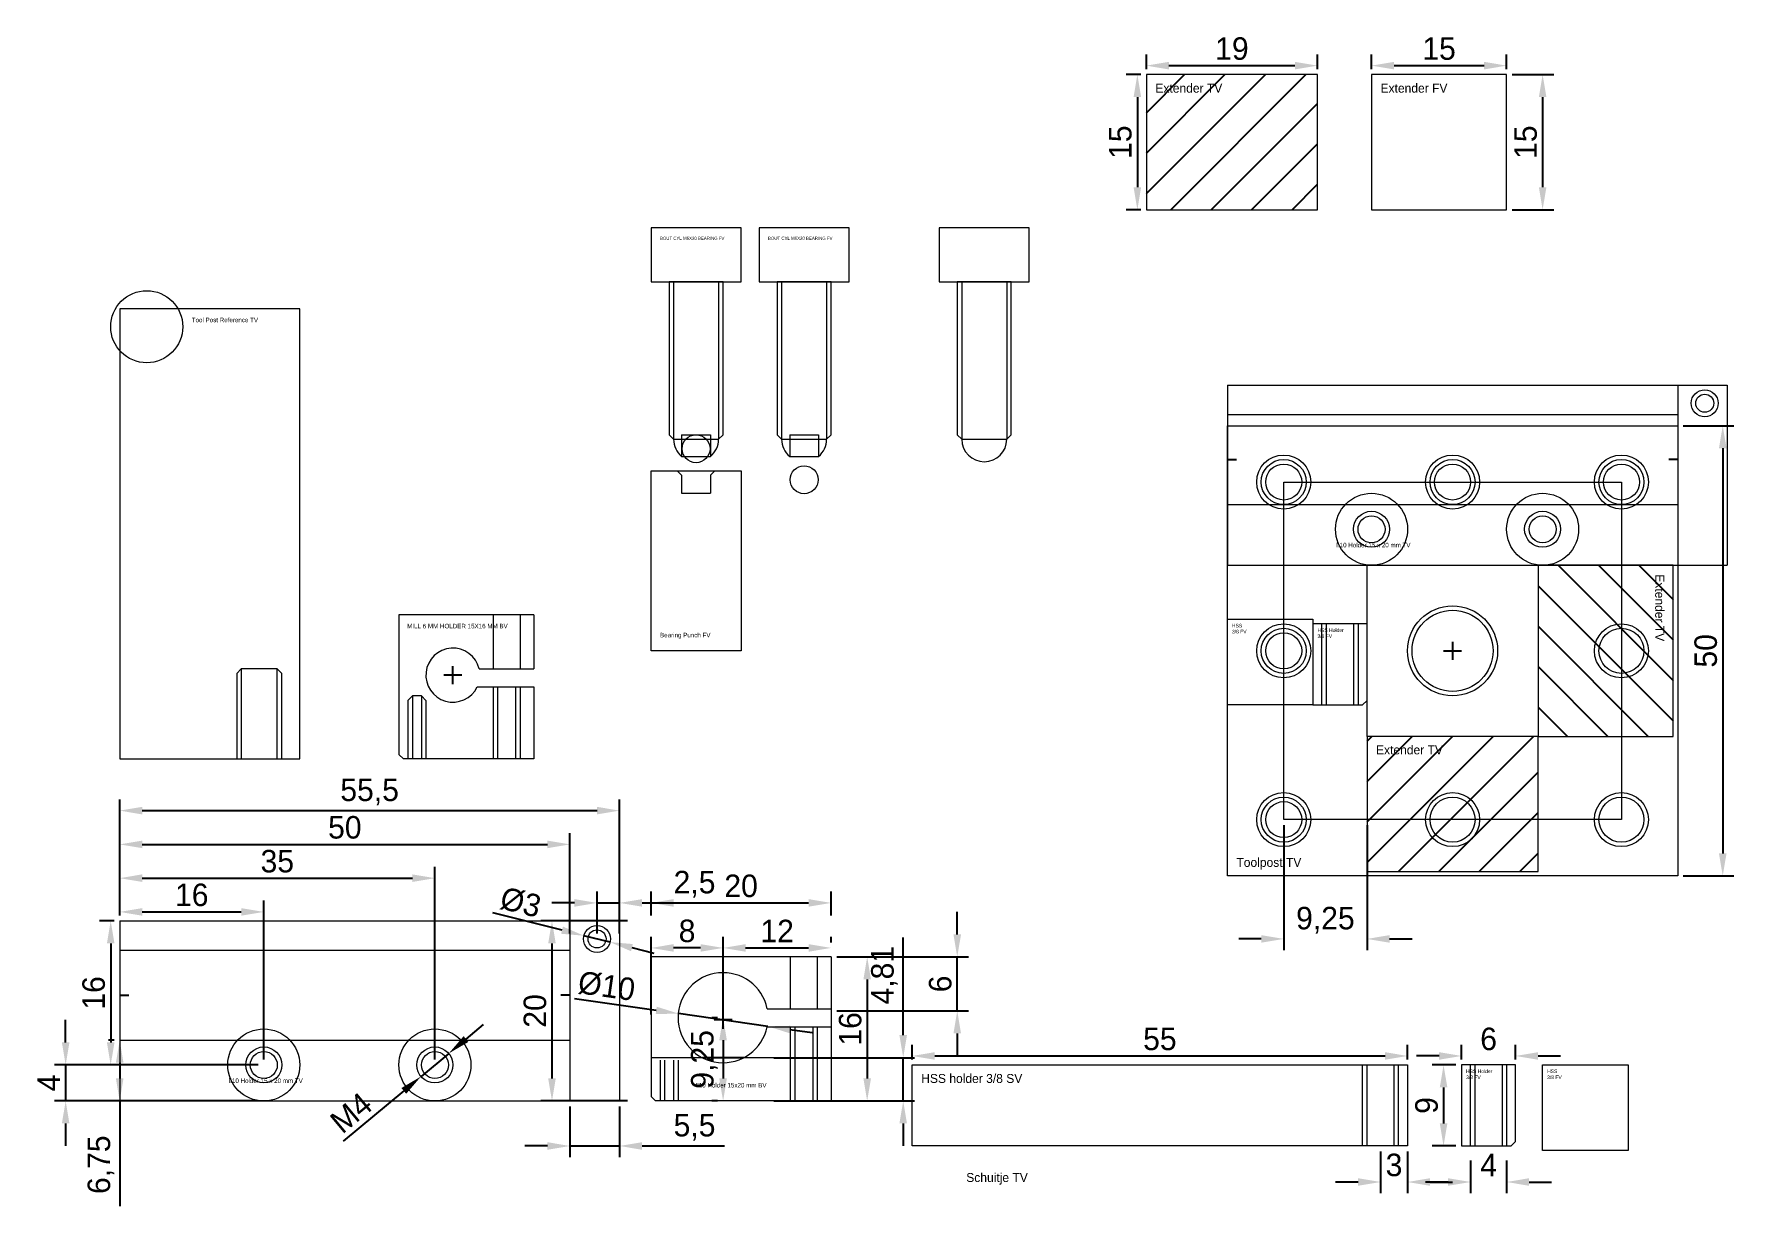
# Model space of a CAD drawing. Header units: millimetres. Extents: x 3 to 256, y 5 to 532.
# Drawn here: x 4.5 to 193.2, y 114.3 to 244.5 of the extents above; entities that cross this region are included whole.
import ezdxf

# ---------------------------------------------------------------- set-up
doc = ezdxf.new("R2010")
doc.units = ezdxf.units.MM
for name, color, linetype in [('Dim', 1, 'Continuous'), ('Hulplijn', 3, 'Continuous'), ('Text', 7, 'Continuous')]:
    doc.layers.add(name, color=color, linetype=linetype)
for name, color, linetype, lineweight in [('Inner', 8, 'Continuous', 9), ('Main', 7, 'Continuous', 20), ('Screw', 7, 'Continuous', 20), ('Screw Inner', 8, 'Continuous', 9)]:
    doc.layers.add(name, color=color, linetype=linetype, lineweight=lineweight)
doc.dimstyles.new('ISO-25', dxfattribs={"dimtxt": 2.5, "dimasz": 2.5, "dimexe": 1.25, "dimexo": 0.625, "dimtad": 1, "dimtxsty": 'Standard', "dimcen": 2.5, "dimadec": 0, "dimazin": 0, "dimtfac": 1, "dimtmove": 0, "dimatfit": 3, "dimfxl": 1, "dimarcsym": 0})

# ---------------------------------------------------------------- blocks, each defined once
blk = doc.blocks.new('TOOLPOST TV')
at = {"layer": 'Hulplijn'}
for p, q in [((-1, 0), (1, 0)), ((0, 1), (0, -1))]:
    blk.add_line(p, q, dxfattribs=at)
at = {"layer": 'Main'}
for points in [[(-25, 25), (25, 25), (25, -25), (-25, -25)], [(-18.75, 18.75), (18.75, 18.75), (18.75, -18.75), (-18.75, -18.75)], [(-9.5, 9.5), (9.5, 9.5), (9.5, -9.5), (-9.5, -9.5)]]:
    blk.add_lwpolyline(points, close=True, dxfattribs=at)
for centre in [(-18.75, 18.75), (0, 18.75), (18.75, 18.75), (-18.75, 0), (-18.75, -18.75)]:
    blk.add_circle(centre, 2, dxfattribs=at)
at = {"layer": 'Screw'}
for centre, radius in [((-18.75, 18.75), 3), ((-18.75, 18.75), 2.5), ((0, 18.75), 3), ((0, 18.75), 2.5), ((18.75, 18.75), 3), ((18.75, 18.75), 2.5), ((0, 0), 5), ((0, 0), 4.5), ((-18.75, 0), 3), ((-18.75, 0), 2.5), ((18.75, 0), 3), ((18.75, 0), 2.5), ((-18.75, -18.75), 3), ((-18.75, -18.75), 2.5), ((0, -18.75), 3), ((0, -18.75), 2.5), ((18.75, -18.75), 3), ((18.75, -18.75), 2.5)]:
    blk.add_circle(centre, radius, dxfattribs=at)
at = {"layer": 'Text', "insert": (-24, -23), "char_height": 1, "attachment_point": 1}
blk.add_mtext('Toolpost TV', dxfattribs=at)
blk = doc.blocks.new('II10 HOLDER 15X20 MM FV')
at = {"layer": 'Hulplijn'}
for p, q in [((8, 8), (8, 10)), ((9, 9), (7, 9)), ((10.29, 4.8), (5.71, 4.8))]:
    blk.add_line(p, q, dxfattribs=at)
at = {"layer": 'Inner'}
for p, q in [((15.5, 10.25), (15.5, 16)), ((18.5, 10.25), (18.5, 16))]:
    blk.add_line(p, q, dxfattribs=at)
at = {"layer": 'Main'}
for p, q in [((0, 16), (0, 0.5)), ((20, 16), (0, 16)), ((20, 16), (20, 0)), ((12.9, 10.25), (20, 10.25)), ((12.9, 8.25), (20, 8.25)), ((20, 4.8), (0, 4.8)), ((0.5, 0), (0, 0.5)), ((20, 0), (0.5, 0))]:
    blk.add_line(p, q, dxfattribs=at)
blk.add_arc((8, 9.25), 5, 11.537, 348.463, dxfattribs=at)
at = {"layer": 'Screw Inner'}
for p, q in [((15.5, 0), (15.5, 8.25)), ((16, 0), (16, 8.25)), ((18, 0), (18, 8.25)), ((18.5, 0), (18.5, 8.25)), ((1, 4.55), (1, 0)), ((1.5, 4.55), (1.5, 0)), ((2.5, 4.55), (2.5, 0)), ((3, 4.55), (3, 0))]:
    blk.add_line(p, q, dxfattribs=at)
at = {"layer": 'Text', "insert": (4.92, 2), "char_height": 0.5, "attachment_point": 1}
blk.add_mtext('II10 Holder 15x20 mm BV', dxfattribs=at)
blk = doc.blocks.new('II10 HOLDER 15 X 20 MM TV')
at = {"layer": 'Hulplijn'}
for p, q in [((1.5, 11.75), (2.5, 11.75)), ((51.5, 11.75), (50.5, 11.75))]:
    blk.add_line(p, q, dxfattribs=at)
at = {"layer": 'Inner'}
for p, q in [((1.5, 16.75), (51.5, 16.75)), ((1.5, 6.75), (51.5, 6.75))]:
    blk.add_line(p, q, dxfattribs=at)
at = {"layer": 'Main'}
for p, q in [((1.5, 20), (1.5, 0)), ((1.5, 20), (57, 20)), ((51.5, 20), (51.5, 0)), ((57, 20), (57, 0)), ((1.5, 0), (57, 0))]:
    blk.add_line(p, q, dxfattribs=at)
for centre in [(17.5, 4), (36.5, 4)]:
    blk.add_circle(centre, 4, dxfattribs=at)
at = {"layer": 'Screw'}
for centre, radius in [((54.5, 18), 1.5), ((54.5, 18), 1), ((17.5, 4), 2), ((36.5, 4), 2), ((17.5, 4), 1.5), ((36.5, 4), 1.5)]:
    blk.add_circle(centre, radius, dxfattribs=at)
at = {"layer": 'Text', "insert": (13.58, 2.5), "char_height": 0.5, "attachment_point": 1}
blk.add_mtext('II10 Holder 15 x 20 mm TV', dxfattribs=at)
blk = doc.blocks.new('HSS HOLDER 3 8 FV')
at = {"layer": 'Main'}
for p, q in [((6, 9), (0, 9)), ((0, 9), (0, 0)), ((6, 0.5), (6, 9)), ((0, 0), (5.5, 0)), ((5.5, 0), (6, 0.5))]:
    blk.add_line(p, q, dxfattribs=at)
at = {"layer": 'Screw Inner'}
for p, q in [((1, 0), (1, 9)), ((1.5, 0), (1.5, 9)), ((4.5, 9), (4.5, 0)), ((5, 9), (5, 0))]:
    blk.add_line(p, q, dxfattribs=at)
at = {"layer": 'Text', "insert": (0.5, 8.5), "char_height": 0.4, "attachment_point": 1}
blk.add_mtext('HSS Holder\\P3/8 FV', dxfattribs=at)
blk = doc.blocks.new('FSS 3 8 FV')
at = {"layer": 'Main'}
for p, q in [((0, 9.5), (9.5, 9.5)), ((0, 0), (0, 9.5)), ((9.5, 9.5), (9.5, 0)), ((9.5, 0), (0, 0))]:
    blk.add_line(p, q, dxfattribs=at)
at = {"layer": 'Text', "insert": (0.5, 9), "char_height": 0.4, "attachment_point": 1}
blk.add_mtext('HSS\\P3/8 FV', dxfattribs=at)
blk = doc.blocks.new('*D32')
at = {"color": 0, "linetype": 'ByBlock', "lineweight": -2}
for p, q in [((163, 130.62), (163, 132.25)), ((169, 130.62), (169, 132.25)), ((160.5, 131), (158, 131)), ((171.5, 131), (174, 131))]:
    blk.add_line(p, q, dxfattribs=at)
at = {"color": 0, "linetype": 'ByBlock'}
for points in [[(163, 131), (160.5, 130.58), (160.5, 131.42)], [(169, 131), (171.5, 130.58), (171.5, 131.42)]]:
    blk.add_solid(points, dxfattribs=at)
at = {"layer": 'DEFPOINTS', "color": 0, "linetype": 'ByBlock'}
for p in [(163, 130), (169, 130)]:
    blk.add_point(p, dxfattribs=at)
at = {"color": 0, "linetype": 'ByBlock', "lineweight": -2, "insert": (166, 132.88), "char_height": 2.5, "attachment_point": 5}
blk.add_mtext('\\A1;6', dxfattribs=at)
blk = doc.blocks.new('*D33')
at = {"color": 0, "linetype": 'ByBlock', "lineweight": -2}
for p, q in [((162.38, 130), (159.75, 130)), ((161, 127.5), (161, 123.5)), ((162.38, 121), (159.75, 121))]:
    blk.add_line(p, q, dxfattribs=at)
at = {"color": 0, "linetype": 'ByBlock'}
for points in [[(161, 130), (160.58, 127.5), (161.42, 127.5)], [(161, 121), (160.58, 123.5), (161.42, 123.5)]]:
    blk.add_solid(points, dxfattribs=at)
at = {"layer": 'DEFPOINTS', "color": 0, "linetype": 'ByBlock'}
for p in [(163, 130), (163, 121)]:
    blk.add_point(p, dxfattribs=at)
at = {"color": 0, "linetype": 'ByBlock', "lineweight": -2, "insert": (159.12, 125.5), "char_height": 2.5, "attachment_point": 5, "rotation": 90}
blk.add_mtext('\\A1;9', dxfattribs=at)
blk = doc.blocks.new('*D34')
at = {"color": 0, "linetype": 'ByBlock', "lineweight": -2}
for p, q in [((187.62, 201), (193.25, 201)), ((192, 198.5), (192, 153.5)), ((187.62, 151), (193.25, 151))]:
    blk.add_line(p, q, dxfattribs=at)
at = {"color": 0, "linetype": 'ByBlock'}
for points in [[(192, 201), (191.58, 198.5), (192.42, 198.5)], [(192, 151), (191.58, 153.5), (192.42, 153.5)]]:
    blk.add_solid(points, dxfattribs=at)
at = {"layer": 'DEFPOINTS', "color": 0, "linetype": 'ByBlock'}
for p in [(187, 201), (187, 151)]:
    blk.add_point(p, dxfattribs=at)
at = {"color": 0, "linetype": 'ByBlock', "lineweight": -2, "insert": (190.12, 176), "char_height": 2.5, "attachment_point": 5, "rotation": 90}
blk.add_mtext('\\A1;50', dxfattribs=at)
blk = doc.blocks.new('HSS HOLDER 3 8 SV')
at = {"layer": 'Main'}
for p, q in [((0, 0), (0, 9)), ((0, 9), (55, 9)), ((55, 9), (55, 0)), ((55, 0), (0, 0))]:
    blk.add_line(p, q, dxfattribs=at)
at = {"layer": 'Screw Inner'}
for p, q in [((50, 0), (50, 9)), ((50.5, 0), (50.5, 9)), ((53.5, 0), (53.5, 9)), ((54, 0), (54, 9))]:
    blk.add_line(p, q, dxfattribs=at)
at = {"layer": 'Text', "insert": (1, 8), "char_height": 1, "attachment_point": 1}
blk.add_mtext('HSS holder 3/8 SV', dxfattribs=at)
blk = doc.blocks.new('*D36')
at = {"color": 0, "linetype": 'ByBlock', "lineweight": -2}
for p, q in [((102, 130.62), (102, 132.25)), ((157, 130.62), (157, 132.25)), ((104.5, 131), (154.5, 131))]:
    blk.add_line(p, q, dxfattribs=at)
at = {"color": 0, "linetype": 'ByBlock'}
for points in [[(102, 131), (104.5, 130.58), (104.5, 131.42)], [(157, 131), (154.5, 130.58), (154.5, 131.42)]]:
    blk.add_solid(points, dxfattribs=at)
at = {"layer": 'DEFPOINTS', "color": 0, "linetype": 'ByBlock'}
for p in [(102, 130), (157, 130)]:
    blk.add_point(p, dxfattribs=at)
at = {"color": 0, "linetype": 'ByBlock', "lineweight": -2, "insert": (129.5, 132.88), "char_height": 2.5, "attachment_point": 5}
blk.add_mtext('\\A1;55', dxfattribs=at)
blk = doc.blocks.new('*D37')
at = {"color": 0, "linetype": 'ByBlock', "lineweight": -2}
for p, q in [((154, 120.38), (154, 115.75)), ((157, 120.38), (157, 115.75)), ((151.5, 117), (149, 117)), ((159.5, 117), (162, 117))]:
    blk.add_line(p, q, dxfattribs=at)
at = {"color": 0, "linetype": 'ByBlock'}
for points in [[(154, 117), (151.5, 117.42), (151.5, 116.58)], [(157, 117), (159.5, 117.42), (159.5, 116.58)]]:
    blk.add_solid(points, dxfattribs=at)
at = {"layer": 'DEFPOINTS', "color": 0, "linetype": 'ByBlock'}
for p in [(154, 121), (157, 121)]:
    blk.add_point(p, dxfattribs=at)
at = {"color": 0, "linetype": 'ByBlock', "lineweight": -2, "insert": (155.5, 118.88), "char_height": 2.5, "attachment_point": 5}
blk.add_mtext('\\A1;3', dxfattribs=at)
blk = doc.blocks.new('*D38')
at = {"color": 0, "linetype": 'ByBlock', "lineweight": -2}
for p, q in [((164, 119.38), (164, 115.75)), ((168, 119.38), (168, 115.75)), ((161.5, 117), (159, 117)), ((170.5, 117), (173, 117))]:
    blk.add_line(p, q, dxfattribs=at)
at = {"color": 0, "linetype": 'ByBlock'}
for points in [[(164, 117), (161.5, 116.58), (161.5, 117.42)], [(168, 117), (170.5, 116.58), (170.5, 117.42)]]:
    blk.add_solid(points, dxfattribs=at)
at = {"layer": 'DEFPOINTS', "color": 0, "linetype": 'ByBlock'}
for p in [(164, 120), (168, 120)]:
    blk.add_point(p, dxfattribs=at)
at = {"color": 0, "linetype": 'ByBlock', "lineweight": -2, "insert": (166, 118.88), "char_height": 2.5, "attachment_point": 5}
blk.add_mtext('\\A1;4', dxfattribs=at)
blk = doc.blocks.new('BOUT CYL M6X20 FV')
at = {"layer": 'Main'}
blk.add_lwpolyline([(-5, 0), (5, 0), (5, 6), (-5, 6)], close=True, dxfattribs=at)
blk.add_arc((0, -17.5), 2.5, 180, 0, dxfattribs=at)
at = {"layer": 'Screw'}
for p, q in [((3, 0), (-3, 0)), ((-3, 0), (-3, -17)), ((-2.5, 0), (-2.5, -17.5)), ((2.5, 0), (2.5, -17.5)), ((3, -17), (3, 0)), ((-2.5, -17.5), (-3, -17)), ((-2.5, -17.5), (2.5, -17.5)), ((2.5, -17.5), (3, -17))]:
    blk.add_line(p, q, dxfattribs=at)
blk = doc.blocks.new('Tool Post Reference TV')
at = {"layer": 'Main'}
for p, q in [((20, 50), (0, 50)), ((0, 50), (0, 0)), ((20, 0), (20, 50)), ((0, 0), (20, 0))]:
    blk.add_line(p, q, dxfattribs=at)
blk.add_circle((3, 48), 4, dxfattribs=at)
at = {"layer": 'Screw Inner'}
for p, q in [((13, 9.5), (13.5, 10)), ((13, 9.5), (13, 0)), ((17.5, 10), (13.5, 10)), ((13.5, 10), (13.5, 0)), ((17.5, 0), (17.5, 10)), ((17.5, 10), (18, 9.5)), ((18, 0), (18, 9.5))]:
    blk.add_line(p, q, dxfattribs=at)
at = {"layer": 'Text', "insert": (8, 49), "char_height": 0.5, "attachment_point": 1}
blk.add_mtext('Tool Post Reference TV', dxfattribs=at)
blk = doc.blocks.new('Extender FV')
at = {"layer": 'Main'}
blk.add_lwpolyline([(0, 0), (15, 0), (15, 15), (0, 15)], close=True, dxfattribs=at)
at = {"layer": 'Text', "insert": (1, 14), "char_height": 1, "attachment_point": 1}
blk.add_mtext('Extender FV', dxfattribs=at)
blk = doc.blocks.new('EXTENDER TV')
at = {"layer": 'Hulplijn'}
h = blk.add_hatch(dxfattribs=at)
h.set_pattern_fill('ANSI31', color=256, style=0)
h.paths.add_polyline_path([(0, 0), (19, 0), (19, 15), (0, 15)])
h.paths.add_polyline_path([(0.75, 14.25), (12.25, 14.25), (12.25, 12.75), (0.75, 12.75)], flags=24)
at = {"layer": 'Main'}
blk.add_lwpolyline([(0, 0), (19, 0), (19, 15), (0, 15)], close=True, dxfattribs=at)
at = {"layer": 'Text', "insert": (1, 14), "char_height": 1, "attachment_point": 1}
blk.add_mtext('Extender TV', dxfattribs=at)
blk = doc.blocks.new('*D44')
at = {"color": 0, "linetype": 'ByBlock', "lineweight": -2}
for p, q in [((128, 240.62), (128, 242.25)), ((147, 240.62), (147, 242.25)), ((130.5, 241), (144.5, 241))]:
    blk.add_line(p, q, dxfattribs=at)
at = {"color": 0, "linetype": 'ByBlock'}
for points in [[(128, 241), (130.5, 240.58), (130.5, 241.42)], [(147, 241), (144.5, 240.58), (144.5, 241.42)]]:
    blk.add_solid(points, dxfattribs=at)
at = {"layer": 'DEFPOINTS', "color": 0, "linetype": 'ByBlock'}
for p in [(128, 240), (147, 240)]:
    blk.add_point(p, dxfattribs=at)
at = {"color": 0, "linetype": 'ByBlock', "lineweight": -2, "insert": (137.5, 242.88), "char_height": 2.5, "attachment_point": 5}
blk.add_mtext('\\A1;19', dxfattribs=at)
blk = doc.blocks.new('*D45')
at = {"color": 0, "linetype": 'ByBlock', "lineweight": -2}
for p, q in [((127.38, 240), (125.75, 240)), ((127, 237.5), (127, 227.5)), ((127.38, 225), (125.75, 225))]:
    blk.add_line(p, q, dxfattribs=at)
at = {"color": 0, "linetype": 'ByBlock'}
for points in [[(127, 240), (126.58, 237.5), (127.42, 237.5)], [(127, 225), (126.58, 227.5), (127.42, 227.5)]]:
    blk.add_solid(points, dxfattribs=at)
at = {"layer": 'DEFPOINTS', "color": 0, "linetype": 'ByBlock'}
for p in [(128, 240), (128, 225)]:
    blk.add_point(p, dxfattribs=at)
at = {"color": 0, "linetype": 'ByBlock', "lineweight": -2, "insert": (125.12, 232.5), "char_height": 2.5, "attachment_point": 5, "rotation": 90}
blk.add_mtext('\\A1;15', dxfattribs=at)
blk = doc.blocks.new('*D46')
at = {"color": 0, "linetype": 'ByBlock', "lineweight": -2}
for p, q in [((153, 240.62), (153, 242.25)), ((168, 240.62), (168, 242.25)), ((155.5, 241), (165.5, 241))]:
    blk.add_line(p, q, dxfattribs=at)
at = {"color": 0, "linetype": 'ByBlock'}
for points in [[(153, 241), (155.5, 240.58), (155.5, 241.42)], [(168, 241), (165.5, 240.58), (165.5, 241.42)]]:
    blk.add_solid(points, dxfattribs=at)
at = {"layer": 'DEFPOINTS', "color": 0, "linetype": 'ByBlock'}
for p in [(153, 240), (168, 240)]:
    blk.add_point(p, dxfattribs=at)
at = {"color": 0, "linetype": 'ByBlock', "lineweight": -2, "insert": (160.5, 242.88), "char_height": 2.5, "attachment_point": 5}
blk.add_mtext('\\A1;15', dxfattribs=at)
blk = doc.blocks.new('*D47')
at = {"color": 0, "linetype": 'ByBlock', "lineweight": -2}
for p, q in [((168.62, 240), (173.25, 240)), ((172, 237.5), (172, 227.5)), ((168.62, 225), (173.25, 225))]:
    blk.add_line(p, q, dxfattribs=at)
at = {"color": 0, "linetype": 'ByBlock'}
for points in [[(172, 240), (171.58, 237.5), (172.42, 237.5)], [(172, 225), (171.58, 227.5), (172.42, 227.5)]]:
    blk.add_solid(points, dxfattribs=at)
at = {"layer": 'DEFPOINTS', "color": 0, "linetype": 'ByBlock'}
for p in [(168, 240), (168, 225)]:
    blk.add_point(p, dxfattribs=at)
at = {"color": 0, "linetype": 'ByBlock', "lineweight": -2, "insert": (170.12, 232.5), "char_height": 2.5, "attachment_point": 5, "rotation": 90}
blk.add_mtext('\\A1;15', dxfattribs=at)
blk = doc.blocks.new('MILL 6 MM HOLDER 15X20 MM BV')
at = {"layer": 'Hulplijn'}
for p, q in [((6, 8.3), (6, 10.3)), ((7, 9.3), (5, 9.3))]:
    blk.add_line(p, q, dxfattribs=at)
at = {"layer": 'Inner'}
for p, q in [((10.5, 10), (10.5, 16)), ((13.5, 10), (13.5, 16))]:
    blk.add_line(p, q, dxfattribs=at)
at = {"layer": 'Main'}
for p, q in [((0, 16), (0, 0.5)), ((15, 16), (0, 16)), ((15, 16), (15, 10)), ((8.92, 10), (15, 10)), ((8.7, 8), (15, 8)), ((15, 8), (15, 0)), ((0.5, 0), (0, 0.5)), ((15, 0), (0.5, 0))]:
    blk.add_line(p, q, dxfattribs=at)
blk.add_arc((6, 9.3), 3, 13.4934, 334.3207, dxfattribs=at)
at = {"layer": 'Screw Inner'}
for p, q in [((10.5, 0), (10.5, 8)), ((11, 0), (11, 8)), ((13, 0), (13, 8)), ((13.5, 0), (13.5, 8)), ((1, 6.5), (1.5, 7)), ((1, 6.5), (1, 0)), ((1.5, 7), (1.5, 0)), ((2.5, 7), (1.5, 7)), ((2.5, 7), (2.5, 0)), ((3, 6.5), (2.5, 7)), ((3, 6.5), (3, 0))]:
    blk.add_line(p, q, dxfattribs=at)
at = {"layer": 'Text', "insert": (0.92, 15), "char_height": 0.5, "attachment_point": 1}
blk.add_mtext('MILL 6 MM HOLDER 15X16 MM BV', dxfattribs=at)
blk = doc.blocks.new('*D49')
at = {"color": 0, "linetype": 'ByBlock', "lineweight": -2}
for p, q in [((70.38, 146), (60.75, 146)), ((62, 143.5), (62, 128.5)), ((70.38, 126), (60.75, 126))]:
    blk.add_line(p, q, dxfattribs=at)
at = {"color": 0, "linetype": 'ByBlock'}
for points in [[(62, 146), (61.58, 143.5), (62.42, 143.5)], [(62, 126), (61.58, 128.5), (62.42, 128.5)]]:
    blk.add_solid(points, dxfattribs=at)
at = {"layer": 'DEFPOINTS', "color": 0, "linetype": 'ByBlock'}
for p in [(71, 146), (71, 126)]:
    blk.add_point(p, dxfattribs=at)
at = {"color": 0, "linetype": 'ByBlock', "lineweight": -2, "insert": (60.12, 136), "char_height": 2.5, "attachment_point": 5, "rotation": 90}
blk.add_mtext('\\A1;20', dxfattribs=at)
blk = doc.blocks.new('*D50')
at = {"color": 0, "linetype": 'ByBlock', "lineweight": -2}
for p, q in [((143.25, 156.62), (143.25, 142.75)), ((152.5, 156.62), (152.5, 142.75)), ((140.75, 144), (138.25, 144)), ((155, 144), (157.5, 144))]:
    blk.add_line(p, q, dxfattribs=at)
at = {"color": 0, "linetype": 'ByBlock'}
for points in [[(143.25, 144), (140.75, 143.58), (140.75, 144.42)], [(152.5, 144), (155, 143.58), (155, 144.42)]]:
    blk.add_solid(points, dxfattribs=at)
at = {"layer": 'DEFPOINTS', "color": 0, "linetype": 'ByBlock'}
for p in [(143.25, 157.25), (152.5, 157.25)]:
    blk.add_point(p, dxfattribs=at)
at = {"color": 0, "linetype": 'ByBlock', "lineweight": -2, "insert": (147.88, 146.08), "char_height": 2.5, "attachment_point": 5}
blk.add_mtext('\\A1;9,25', dxfattribs=at)
blk = doc.blocks.new('BOUT CYL M6X20 BEARING FV')
at = {"layer": 'Inner'}
for p, q in [((-1.6, -17), (1.6, -17)), ((-1.6, -17), (-1.6, -19.42)), ((1.6, -17), (1.6, -19.42))]:
    blk.add_line(p, q, dxfattribs=at)
at = {"layer": 'Main'}
blk.add_line((-1.6, -19.42), (1.6, -19.42), dxfattribs=at)
blk.add_lwpolyline([(-5, 0), (5, 0), (5, 6), (-5, 6)], close=True, dxfattribs=at)
for start, end in [(180, 230.2082), (309.7918, 0)]:
    blk.add_arc((0, -17.5), 2.5, start, end, dxfattribs=at)
at = {"layer": 'Screw'}
for p, q in [((3, 0), (-3, 0)), ((-3, 0), (-3, -17)), ((-2.5, 0), (-2.5, -17.5)), ((2.5, 0), (2.5, -17.5)), ((3, -17), (3, 0)), ((-2.5, -17.5), (-3, -17)), ((-2.5, -17.5), (2.5, -17.5)), ((2.5, -17.5), (3, -17))]:
    blk.add_line(p, q, dxfattribs=at)
at = {"layer": 'Main', "insert": (-4, 5), "char_height": 0.35, "attachment_point": 1}
blk.add_mtext('BOUT CYL M6X20 BEARING FV', dxfattribs=at)
blk = doc.blocks.new('Bearing Punch FV')
at = {"layer": 'Inner'}
for p, q in [((-2.1, 0), (-1.6, -0.5)), ((2.1, 0), (1.6, -0.5)), ((-1.6, -0.5), (-1.6, -2.5)), ((1.6, -0.5), (1.6, -2.5)), ((-1.6, -2.5), (1.6, -2.5))]:
    blk.add_line(p, q, dxfattribs=at)
at = {"layer": 'Main'}
for p, q in [((-5, 0), (5, 0)), ((-5, -20), (-5, 0)), ((5, 0), (5, -20)), ((5, -20), (-5, -20))]:
    blk.add_line(p, q, dxfattribs=at)
at = {"layer": 'Text', "insert": (-4, -18), "char_height": 0.5, "attachment_point": 1}
blk.add_mtext('Bearing Punch FV', dxfattribs=at)
blk = doc.blocks.new('*D56')
at = {"layer": 'DEFPOINTS', "color": 0}
for p in [(93, 148), (73, 146), (93, 146)]:
    blk.add_point(p, dxfattribs=at)
at = {"layer": 'Dim', "color": 0, "lineweight": -2}
for p, q in [((73, 146.62), (73, 149.25)), ((93, 146.62), (93, 149.25)), ((75.5, 148), (90.5, 148))]:
    blk.add_line(p, q, dxfattribs=at)
at = {"layer": 'Dim', "color": 0}
for points in [[(75.5, 148.42), (75.5, 147.58), (73, 148)], [(90.5, 147.58), (90.5, 148.42), (93, 148)]]:
    blk.add_solid(points, dxfattribs=at)
at = {"layer": 'Dim', "color": 0, "insert": (83, 149.88), "char_height": 2.5, "attachment_point": 5}
blk.add_mtext('20', dxfattribs=at)
blk = doc.blocks.new('*D57')
at = {"layer": 'DEFPOINTS', "color": 0}
for p in [(93, 142), (93, 126), (97, 126)]:
    blk.add_point(p, dxfattribs=at)
at = {"layer": 'Dim', "color": 0, "lineweight": -2}
for p, q in [((93.62, 142), (98.25, 142)), ((97, 139.5), (97, 128.5)), ((93.62, 126), (98.25, 126))]:
    blk.add_line(p, q, dxfattribs=at)
at = {"layer": 'Dim', "color": 0}
for points in [[(97.42, 139.5), (96.58, 139.5), (97, 142)], [(96.58, 128.5), (97.42, 128.5), (97, 126)]]:
    blk.add_solid(points, dxfattribs=at)
at = {"layer": 'Dim', "color": 0, "insert": (95.12, 134), "char_height": 2.5, "attachment_point": 5, "rotation": 90}
blk.add_mtext('16', dxfattribs=at)
blk = doc.blocks.new('*D58')
at = {"layer": 'DEFPOINTS', "color": 0}
for p in [(76.05, 135.71), (85.95, 134.29)]:
    blk.add_point(p, dxfattribs=at)
at = {"layer": 'Dim', "color": 0, "lineweight": -2}
for p, q in [((73.58, 136.06), (64.5, 137.36)), ((85.95, 134.29), (76.05, 135.71)), ((88.42, 133.94), (90.9, 133.59))]:
    blk.add_line(p, q, dxfattribs=at)
at = {"layer": 'Dim', "color": 0}
for points in [[(73.52, 135.65), (73.63, 136.47), (76.05, 135.71)], [(88.48, 134.35), (88.37, 133.53), (85.95, 134.29)]]:
    blk.add_solid(points, dxfattribs=at)
at = {"layer": 'Dim', "color": 0, "insert": (68.07, 138.74), "char_height": 2.5, "attachment_point": 5, "rotation": 351.8699}
blk.add_mtext('%%c10', dxfattribs=at)
blk = doc.blocks.new('*D59')
at = {"layer": 'DEFPOINTS', "color": 0}
for p in [(73, 143), (73, 135), (81, 135)]:
    blk.add_point(p, dxfattribs=at)
at = {"layer": 'Dim', "color": 0, "lineweight": -2}
for p, q in [((73, 135.62), (73, 144.25)), ((81, 135.62), (81, 144.25)), ((78.5, 143), (75.5, 143))]:
    blk.add_line(p, q, dxfattribs=at)
at = {"layer": 'Dim', "color": 0}
for points in [[(75.5, 143.42), (75.5, 142.58), (73, 143)], [(78.5, 142.58), (78.5, 143.42), (81, 143)]]:
    blk.add_solid(points, dxfattribs=at)
at = {"layer": 'Dim', "color": 0, "insert": (77, 144.88), "char_height": 2.5, "attachment_point": 5}
blk.add_mtext('8', dxfattribs=at)
blk = doc.blocks.new('*D60')
at = {"layer": 'DEFPOINTS', "color": 0}
for p in [(14, 146), (30, 147), (30, 130)]:
    blk.add_point(p, dxfattribs=at)
at = {"layer": 'Dim', "color": 0, "lineweight": -2}
for p, q in [((14, 146.62), (14, 148.25)), ((30, 130.62), (30, 148.25)), ((16.5, 147), (27.5, 147))]:
    blk.add_line(p, q, dxfattribs=at)
at = {"layer": 'Dim', "color": 0}
for points in [[(16.5, 147.42), (16.5, 146.58), (14, 147)], [(27.5, 146.58), (27.5, 147.42), (30, 147)]]:
    blk.add_solid(points, dxfattribs=at)
at = {"layer": 'Dim', "color": 0, "insert": (22, 148.88), "char_height": 2.5, "attachment_point": 5}
blk.add_mtext('16', dxfattribs=at)
blk = doc.blocks.new('*D61')
at = {"layer": 'DEFPOINTS', "color": 0}
for p in [(49, 150.75), (14, 146), (49, 130)]:
    blk.add_point(p, dxfattribs=at)
at = {"layer": 'Dim', "color": 0, "lineweight": -2}
for p, q in [((14, 146.62), (14, 152)), ((49, 130.62), (49, 152)), ((16.5, 150.75), (46.5, 150.75))]:
    blk.add_line(p, q, dxfattribs=at)
at = {"layer": 'Dim', "color": 0}
for points in [[(16.5, 151.17), (16.5, 150.33), (14, 150.75)], [(46.5, 150.33), (46.5, 151.17), (49, 150.75)]]:
    blk.add_solid(points, dxfattribs=at)
at = {"layer": 'Dim', "color": 0, "insert": (31.5, 152.62), "char_height": 2.5, "attachment_point": 5}
blk.add_mtext('35', dxfattribs=at)
blk = doc.blocks.new('*D62')
at = {"layer": 'DEFPOINTS', "color": 0}
for p in [(64, 154.5), (14, 146), (64, 144)]:
    blk.add_point(p, dxfattribs=at)
at = {"layer": 'Dim', "color": 0, "lineweight": -2}
for p, q in [((14, 146.62), (14, 155.75)), ((64, 144.62), (64, 155.75)), ((16.5, 154.5), (61.5, 154.5))]:
    blk.add_line(p, q, dxfattribs=at)
at = {"layer": 'Dim', "color": 0}
for points in [[(16.5, 154.92), (16.5, 154.08), (14, 154.5)], [(61.5, 154.08), (61.5, 154.92), (64, 154.5)]]:
    blk.add_solid(points, dxfattribs=at)
at = {"layer": 'Dim', "color": 0, "insert": (39, 156.38), "char_height": 2.5, "attachment_point": 5}
blk.add_mtext('50', dxfattribs=at)
blk = doc.blocks.new('*D63')
at = {"layer": 'DEFPOINTS', "color": 0}
for p in [(69.5, 158.25), (14, 146), (69.5, 146)]:
    blk.add_point(p, dxfattribs=at)
at = {"layer": 'Dim', "color": 0, "lineweight": -2}
for p, q in [((14, 146.62), (14, 159.5)), ((69.5, 146.62), (69.5, 159.5)), ((16.5, 158.25), (67, 158.25))]:
    blk.add_line(p, q, dxfattribs=at)
at = {"layer": 'Dim', "color": 0}
for points in [[(16.5, 158.67), (16.5, 157.83), (14, 158.25)], [(67, 157.83), (67, 158.67), (69.5, 158.25)]]:
    blk.add_solid(points, dxfattribs=at)
at = {"layer": 'Dim', "color": 0, "insert": (41.75, 160.33), "char_height": 2.5, "attachment_point": 5}
blk.add_mtext('55,5', dxfattribs=at)
blk = doc.blocks.new('*D64')
at = {"layer": 'DEFPOINTS', "color": 0}
for p in [(14, 146), (13, 130), (30, 130)]:
    blk.add_point(p, dxfattribs=at)
at = {"layer": 'Dim', "color": 0, "lineweight": -2}
for p, q in [((13.38, 146), (11.75, 146)), ((13, 143.5), (13, 132.5)), ((29.38, 130), (11.75, 130))]:
    blk.add_line(p, q, dxfattribs=at)
at = {"layer": 'Dim', "color": 0}
for points in [[(13.42, 143.5), (12.58, 143.5), (13, 146)], [(12.58, 132.5), (13.42, 132.5), (13, 130)]]:
    blk.add_solid(points, dxfattribs=at)
at = {"layer": 'Dim', "color": 0, "insert": (11.12, 138), "char_height": 2.5, "attachment_point": 5, "rotation": 90}
blk.add_mtext('16', dxfattribs=at)
blk = doc.blocks.new('*D65')
at = {"layer": 'DEFPOINTS', "color": 0}
for p in [(50.54, 131.28), (47.46, 128.72)]:
    blk.add_point(p, dxfattribs=at)
at = {"layer": 'Dim', "color": 0, "lineweight": -2}
for p, q in [((52.46, 132.88), (54.38, 134.48)), ((50.54, 131.28), (47.46, 128.72)), ((45.54, 127.12), (38.82, 121.52))]:
    blk.add_line(p, q, dxfattribs=at)
at = {"layer": 'Dim', "color": 0}
for points in [[(52.19, 133.2), (52.72, 132.56), (50.54, 131.28)], [(45.81, 126.8), (45.28, 127.44), (47.46, 128.72)]]:
    blk.add_solid(points, dxfattribs=at)
at = {"layer": 'Dim', "color": 0, "insert": (39.7, 124.69), "char_height": 2.5, "attachment_point": 5, "rotation": 39.8056}
blk.add_mtext('M4', dxfattribs=at)
blk = doc.blocks.new('*D66')
at = {"layer": 'DEFPOINTS', "color": 0}
for p in [(81, 143), (93, 143), (93, 143)]:
    blk.add_point(p, dxfattribs=at)
at = {"layer": 'Dim', "color": 0, "lineweight": -2}
for p, q in [((81, 143.62), (81, 144.25)), ((93, 143.62), (93, 144.25)), ((83.5, 143), (90.5, 143))]:
    blk.add_line(p, q, dxfattribs=at)
at = {"layer": 'Dim', "color": 0}
for points in [[(83.5, 143.42), (83.5, 142.58), (81, 143)], [(90.5, 142.58), (90.5, 143.42), (93, 143)]]:
    blk.add_solid(points, dxfattribs=at)
at = {"layer": 'Dim', "color": 0, "insert": (87, 144.88), "char_height": 2.5, "attachment_point": 5}
blk.add_mtext('12', dxfattribs=at)
blk = doc.blocks.new('*D67')
at = {"layer": 'DEFPOINTS', "color": 0}
for p in [(81, 135.25), (81, 126), (81, 126)]:
    blk.add_point(p, dxfattribs=at)
at = {"layer": 'Dim', "color": 0, "lineweight": -2}
for p, q in [((80.38, 135.25), (79.75, 135.25)), ((81, 132.75), (81, 128.5)), ((80.38, 126), (79.75, 126))]:
    blk.add_line(p, q, dxfattribs=at)
at = {"layer": 'Dim', "color": 0}
for points in [[(81.42, 132.75), (80.58, 132.75), (81, 135.25)], [(80.58, 128.5), (81.42, 128.5), (81, 126)]]:
    blk.add_solid(points, dxfattribs=at)
at = {"layer": 'Dim', "color": 0, "insert": (78.92, 130.62), "char_height": 2.5, "attachment_point": 5, "rotation": 90}
blk.add_mtext('9,25', dxfattribs=at)
blk = doc.blocks.new('*D68')
at = {"layer": 'DEFPOINTS', "color": 0}
for p in [(64, 126), (69.5, 126), (69.5, 121)]:
    blk.add_point(p, dxfattribs=at)
at = {"layer": 'Dim', "color": 0, "lineweight": -2}
for p, q in [((64, 125.38), (64, 119.75)), ((69.5, 125.38), (69.5, 119.75)), ((61.5, 121), (59, 121)), ((64, 121), (69.5, 121)), ((72, 121), (81.17, 121))]:
    blk.add_line(p, q, dxfattribs=at)
at = {"layer": 'Dim', "color": 0}
for points in [[(61.5, 120.58), (61.5, 121.42), (64, 121)], [(72, 121.42), (72, 120.58), (69.5, 121)]]:
    blk.add_solid(points, dxfattribs=at)
at = {"layer": 'Dim', "color": 0, "insert": (77.83, 123.08), "char_height": 2.5, "attachment_point": 5}
blk.add_mtext('5,5', dxfattribs=at)
blk = doc.blocks.new('*D69')
at = {"layer": 'DEFPOINTS', "color": 0}
for p in [(86, 130.81), (101, 130.81), (86, 126)]:
    blk.add_point(p, dxfattribs=at)
at = {"layer": 'Dim', "color": 0, "lineweight": -2}
for p, q in [((101, 133.31), (101, 144.14)), ((86.62, 130.81), (102.25, 130.81)), ((101, 126), (101, 130.81)), ((86.62, 126), (102.25, 126)), ((101, 123.5), (101, 121))]:
    blk.add_line(p, q, dxfattribs=at)
at = {"layer": 'Dim', "color": 0}
for points in [[(100.58, 133.31), (101.42, 133.31), (101, 130.81)], [(101.42, 123.5), (100.58, 123.5), (101, 126)]]:
    blk.add_solid(points, dxfattribs=at)
at = {"layer": 'Dim', "color": 0, "insert": (98.92, 139.97), "char_height": 2.5, "attachment_point": 5, "rotation": 90}
blk.add_mtext('4,81', dxfattribs=at)
blk = doc.blocks.new('*D70')
at = {"layer": 'DEFPOINTS', "color": 0}
for p in [(30, 130), (8, 126), (30, 126)]:
    blk.add_point(p, dxfattribs=at)
at = {"layer": 'Dim', "color": 0, "lineweight": -2}
for p, q in [((8, 132.5), (8, 135)), ((29.38, 130), (6.75, 130)), ((8, 130), (8, 126)), ((29.38, 126), (6.75, 126)), ((8, 123.5), (8, 121))]:
    blk.add_line(p, q, dxfattribs=at)
at = {"layer": 'Dim', "color": 0}
for points in [[(7.58, 132.5), (8.42, 132.5), (8, 130)], [(8.42, 123.5), (7.58, 123.5), (8, 126)]]:
    blk.add_solid(points, dxfattribs=at)
at = {"layer": 'Dim', "color": 0, "insert": (6.12, 128), "char_height": 2.5, "attachment_point": 5, "rotation": 90}
blk.add_mtext('4', dxfattribs=at)
blk = doc.blocks.new('*D71')
at = {"layer": 'DEFPOINTS', "color": 0}
for p in [(14, 132.75), (14, 126), (14, 126)]:
    blk.add_point(p, dxfattribs=at)
at = {"layer": 'Dim', "color": 0, "lineweight": -2}
for p, q in [((13.38, 132.75), (12.75, 132.75)), ((14, 130.25), (14, 128.5)), ((13.38, 126), (12.75, 126)), ((14, 126), (14, 114.33))]:
    blk.add_line(p, q, dxfattribs=at)
at = {"layer": 'Dim', "color": 0}
for points in [[(14.42, 130.25), (13.58, 130.25), (14, 132.75)], [(13.58, 128.5), (14.42, 128.5), (14, 126)]]:
    blk.add_solid(points, dxfattribs=at)
at = {"layer": 'Dim', "color": 0, "insert": (11.92, 118.92), "char_height": 2.5, "attachment_point": 5, "rotation": 90}
blk.add_mtext('6,75', dxfattribs=at)
blk = doc.blocks.new('*D72')
at = {"layer": 'DEFPOINTS', "color": 0}
for p in [(93, 142), (107, 142), (93, 136)]:
    blk.add_point(p, dxfattribs=at)
at = {"layer": 'Dim', "color": 0, "lineweight": -2}
for p, q in [((107, 144.5), (107, 147)), ((93.62, 142), (108.25, 142)), ((107, 136), (107, 142)), ((93.62, 136), (108.25, 136)), ((107, 133.5), (107, 131))]:
    blk.add_line(p, q, dxfattribs=at)
at = {"layer": 'Dim', "color": 0}
for points in [[(106.58, 144.5), (107.42, 144.5), (107, 142)], [(107.42, 133.5), (106.58, 133.5), (107, 136)]]:
    blk.add_solid(points, dxfattribs=at)
at = {"layer": 'Dim', "color": 0, "insert": (105.12, 139), "char_height": 2.5, "attachment_point": 5, "rotation": 90}
blk.add_mtext('6', dxfattribs=at)
blk = doc.blocks.new('*D73')
at = {"layer": 'DEFPOINTS', "color": 0}
for p in [(69.5, 148), (67, 144), (69.5, 144)]:
    blk.add_point(p, dxfattribs=at)
at = {"layer": 'Dim', "color": 0, "lineweight": -2}
for p, q in [((67, 144.62), (67, 149.25)), ((69.5, 144.62), (69.5, 149.25)), ((64.5, 148), (62, 148)), ((67, 148), (69.5, 148)), ((72, 148), (81.17, 148))]:
    blk.add_line(p, q, dxfattribs=at)
at = {"layer": 'Dim', "color": 0}
for points in [[(64.5, 147.58), (64.5, 148.42), (67, 148)], [(72, 148.42), (72, 147.58), (69.5, 148)]]:
    blk.add_solid(points, dxfattribs=at)
at = {"layer": 'Dim', "color": 0, "insert": (77.83, 150.08), "char_height": 2.5, "attachment_point": 5}
blk.add_mtext('2,5', dxfattribs=at)
blk = doc.blocks.new('*D74')
at = {"layer": 'DEFPOINTS', "color": 0}
for p in [(65.54, 144.36), (68.46, 143.64)]:
    blk.add_point(p, dxfattribs=at)
at = {"layer": 'Dim', "color": 0, "lineweight": -2}
for p, q in [((63.12, 144.97), (55.44, 146.89)), ((68.46, 143.64), (65.54, 144.36)), ((70.88, 143.03), (73.31, 142.42))]:
    blk.add_line(p, q, dxfattribs=at)
at = {"layer": 'Dim', "color": 0}
for points in [[(63.02, 144.57), (63.22, 145.37), (65.54, 144.36)], [(70.98, 143.43), (70.78, 142.63), (68.46, 143.64)]]:
    blk.add_solid(points, dxfattribs=at)
at = {"layer": 'Dim', "color": 0, "insert": (58.52, 148.05), "char_height": 2.5, "attachment_point": 5, "rotation": 345.9638}
blk.add_mtext('%%c3', dxfattribs=at)

msp = doc.modelspace()

# ---------------------------------------------------------------- linework, layer by layer
at = {"layer": 'Main'}
for centre in [(78, 198.45), (90, 195)]:
    msp.add_circle(centre, 1.55, dxfattribs=at)

# ---------------------------------------------------------------- block references
at = {"layer": 'Dim'}
for name, p in [('EXTENDER TV', (128, 225)), ('MILL 6 MM HOLDER 15X20 MM BV', (45, 164)), ('II10 HOLDER 15X20 MM FV', (73, 126))]:
    msp.add_blockref(name, p, dxfattribs=at)
at = {"layer": 'Main'}
for name, p in [('Extender FV', (153, 225)), ('BOUT CYL M6X20 BEARING FV', (78, 217)), ('BOUT CYL M6X20 BEARING FV', (90, 217)), ('BOUT CYL M6X20 FV', (110, 217)), ('II10 HOLDER 15 X 20 MM TV', (135.5, 185.5)), ('TOOLPOST TV', (162, 176)), ('Bearing Punch FV', (78, 196)), ('FSS 3 8 FV', (137, 170)), ('HSS HOLDER 3 8 FV', (146.5, 170)), ('EXTENDER TV', (152.5, 151.5)), ('II10 HOLDER 15 X 20 MM TV', (12.5, 126)), ('HSS HOLDER 3 8 FV', (163, 121)), ('FSS 3 8 FV', (172, 120.5))]:
    msp.add_blockref(name, p, dxfattribs=at)
at = {"layer": 'Main', "rotation": 270}
msp.add_blockref('EXTENDER TV', (171.5, 185.5), dxfattribs=at)
at = {"layer": 'Screw Inner'}
for name, p in [('Tool Post Reference TV', (14, 164)), ('HSS HOLDER 3 8 SV', (102, 121))]:
    msp.add_blockref(name, p, dxfattribs=at)

# ---------------------------------------------------------------- texts
at = {"layer": 'Text', "insert": (108, 118), "char_height": 1, "attachment_point": 1}
msp.add_mtext('Schuitje TV', dxfattribs=at)

# ---------------------------------------------------------------- dimensions: what is measured, and where the dimension line sits
at = {"layer": 'Dim'}
for base, p1, p2, picture, middle in [((147, 241), (128, 240), (147, 240), '*D44', (137.5, 242.875)), ((168, 241), (153, 240), (168, 240), '*D46', (160.5, 242.875)), ((69.5, 158.25), (14, 146), (69.5, 146), '*D63', (41.75, 160.333)), ((64, 154.5), (14, 146), (64, 144), '*D62', (39, 156.375)), ((152.5, 144), (143.25, 157.25), (152.5, 157.25), '*D50', (147.875, 146.083)), ((49, 150.75), (14, 146), (49, 130), '*D61', (31.5, 152.625)), ((157, 131), (102, 130), (157, 130), '*D36', (129.5, 132.875)), ((169, 131), (163, 130), (169, 130), '*D32', (166, 132.875)), ((154, 117), (157, 121), (154, 121), '*D37', (155.5, 118.875)), ((168, 117), (164, 120), (168, 120), '*D38', (166, 118.875))]:
    dim = msp.add_linear_dim(base=base, p1=p1, p2=p2, dimstyle='ISO-25', dxfattribs=at)
    dim.commit()
    dim.dimension.update_dxf_attribs({"geometry": picture, "text_midpoint": middle})
for base, p1, p2, picture, middle in [((127, 225), (128, 240), (128, 225), '*D45', (125.125, 232.5)), ((172, 225), (168, 240), (168, 225), '*D47', (170.125, 232.5)), ((192, 151), (187, 201), (187, 151), '*D34', (190.125, 176)), ((62, 126), (71, 146), (71, 126), '*D49', (60.125, 136)), ((161, 121), (163, 130), (163, 121), '*D33', (159.125, 125.5))]:
    dim = msp.add_linear_dim(base=base, p1=p1, p2=p2, angle=90, dimstyle='ISO-25', dxfattribs=at)
    dim.commit()
    dim.dimension.update_dxf_attribs({"geometry": picture, "text_midpoint": middle})
for base, p1, p2, picture, middle in [((69.5, 148), (67, 144), (69.5, 144), '*D73', (77.833, 150.083)), ((93, 148), (73, 146), (93, 146), '*D56', (83, 149.875)), ((30, 147), (14, 146), (30, 130), '*D60', (22, 148.875)), ((73, 143), (81, 135), (73, 135), '*D59', (77, 144.875)), ((93, 143), (81, 143), (93, 143), '*D66', (87, 144.875)), ((69.5, 121), (64, 126), (69.5, 126), '*D68', (77.833, 123.083))]:
    dim = msp.add_linear_dim(base=base, p1=p1, p2=p2, dimstyle='ISO-25', override={"dimlfac": 1}, dxfattribs=at)
    dim.commit()
    dim.dimension.update_dxf_attribs({"geometry": picture, "text_midpoint": middle})
for p1, p2, picture, middle in [((68.455, 143.636), (65.545, 144.364), '*D74', (58.067, 146.233)), ((85.95, 134.293), (76.05, 135.707), '*D58', (67.801, 136.886))]:
    dim = msp.add_diameter_dim_2p(p1=p1, p2=p2, dimstyle='ISO-25', dxfattribs=at)
    dim.commit()
    dim.dimension.update_dxf_attribs({"geometry": picture, "text_midpoint": middle, "dimtype": 163})
for base, p1, p2, picture, middle in [((13, 130), (14, 146), (30, 130), '*D64', (11.125, 138)), ((107, 142), (93, 136), (93, 142), '*D72', (105.125, 139)), ((101, 130.805), (86, 126), (86, 130.805), '*D69', (98.916666667, 139.971666667)), ((97, 126), (93, 142), (93, 126), '*D57', (95.125, 134)), ((8, 126), (30, 130), (30, 126), '*D70', (6.125, 128)), ((81, 126), (81, 135.25), (81, 126), '*D67', (78.917, 130.625)), ((14, 126), (14, 132.75), (14, 126), '*D71', (11.917, 118.917))]:
    dim = msp.add_linear_dim(base=base, p1=p1, p2=p2, angle=90, dimstyle='ISO-25', override={"dimlfac": 1}, dxfattribs=at)
    dim.commit()
    dim.dimension.update_dxf_attribs({"geometry": picture, "text_midpoint": middle})
dim = msp.add_diameter_dim_2p(p1=(50.536, 131.28), p2=(47.464, 128.72), text='M4', dimstyle='ISO-25', dxfattribs=at)
dim.commit()
dim.dimension.update_dxf_attribs({"geometry": '*D65', "text_midpoint": (40.902, 123.251), "dimtype": 163})

doc.saveas('drawing.dxf')
